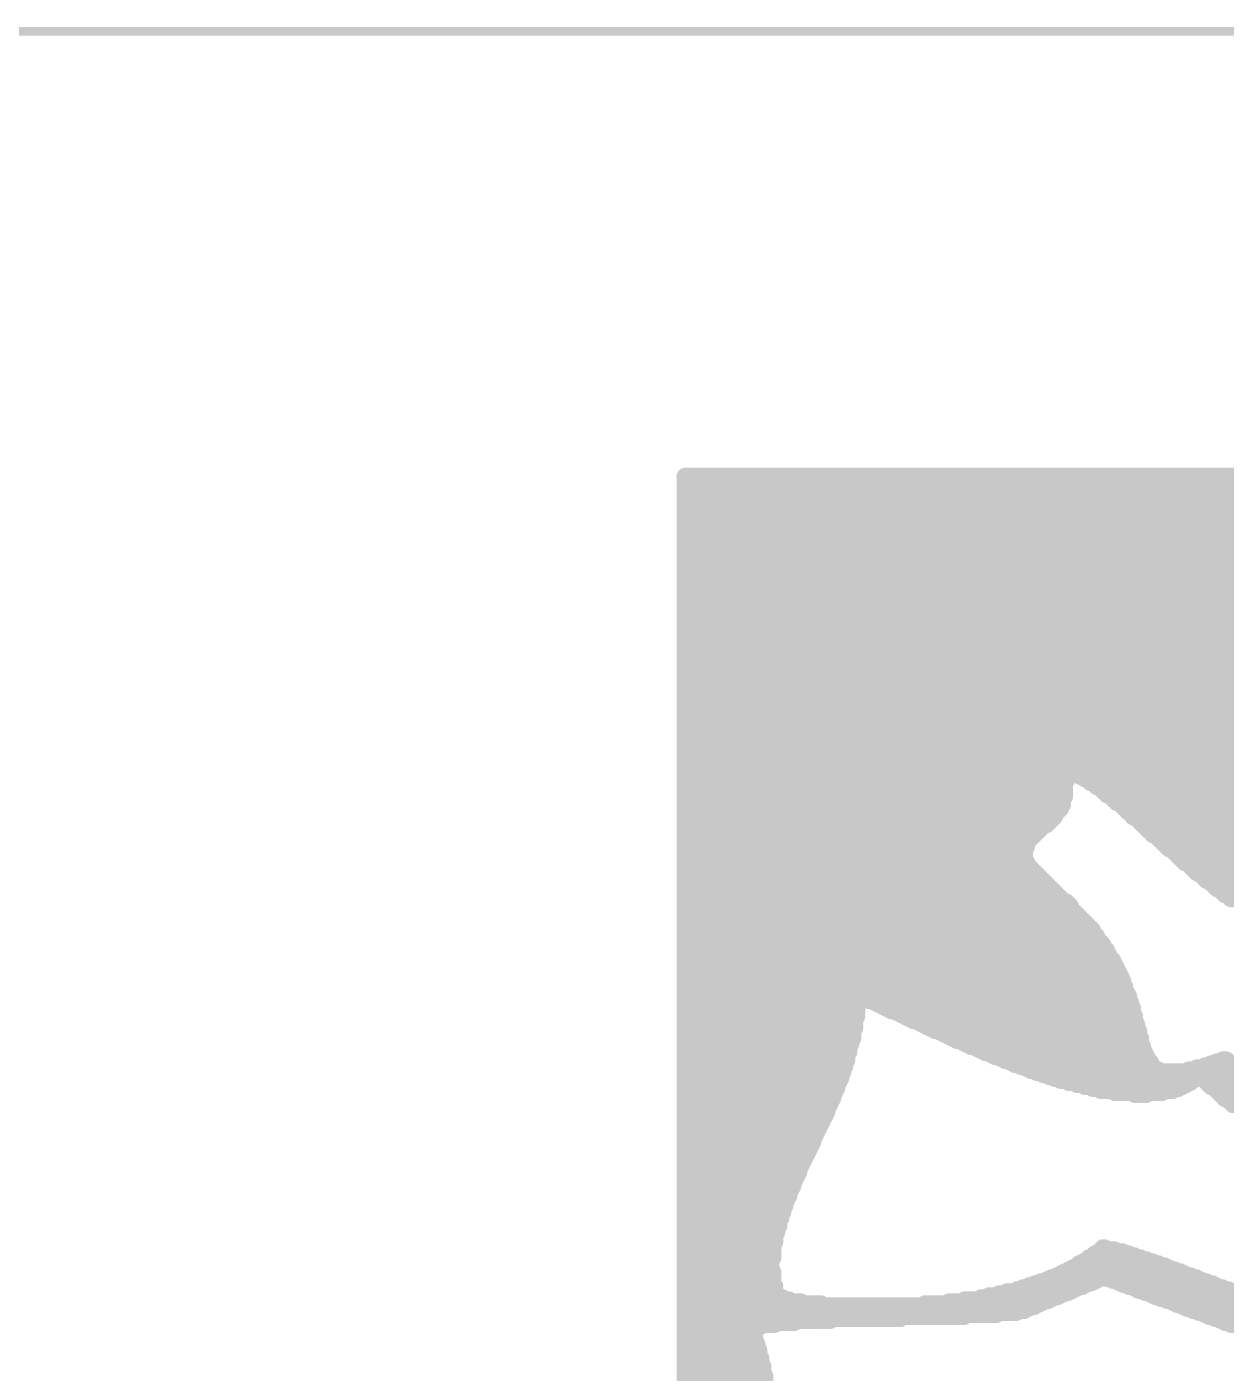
# Model space of a CAD drawing. Extents: x -305 to 3505, y -905 to 3905.
# Drawn here: x 2246.4 to 2381.4, y 2549 to 2700.6 of the extents above; entities that cross this region are included whole.
import ezdxf

# ---------------------------------------------------------------- set-up
doc = ezdxf.new("R2010")
doc.units = 0
doc.layers.add('2D_LINE_26', color=1, linetype='CONTINUOUS')
doc.layers.add('BOARD_OUTLINE_00', color=255, linetype='CONTINUOUS')

# ---------------------------------------------------------------- blocks, each defined once
blk = doc.blocks.new('BOARD_1')
at = {"layer": 'BOARD_OUTLINE_00', "const_width": 1}
blk.add_lwpolyline([(0, 0), (0, 2600.3), (99.75, 2700.05), (3099.7, 2700.05), (3199.83, 2599.93), (3199.83, 0)], close=True, dxfattribs=at)
blk = doc.blocks.new('SMOOTH_2')
at = {"const_width": 1}
blk.add_lwpolyline([(-0.5, 0, 1), (0.5, 0, 1)], format="xyb", close=True, dxfattribs=at)
blk = doc.blocks.new('DRAWING_23')
at = {"layer": '2D_LINE_26', "const_width": 2}
for points in [[(-36.45, 317.93), (189.56, 317.93)], [(-36.45, 317.7), (189.56, 317.7)], [(-36.45, 317.48), (189.56, 317.48)], [(-36.45, 317.25), (189.56, 317.25)], [(-36.45, 317.03), (189.56, 317.03)], [(-36.45, 316.8), (189.56, 316.8)], [(-36.45, 316.58), (189.56, 316.58)], [(-36.45, 316.35), (189.56, 316.35)], [(-36.45, 316.13), (189.56, 316.13)], [(-36.45, 315.9), (189.56, 315.9)], [(-36.45, 315.68), (189.56, 315.68)], [(-36.45, 315.45), (189.56, 315.45)], [(-36.45, 315.23), (189.56, 315.23)], [(-36.45, 315), (189.56, 315)], [(-36.45, 314.78), (189.56, 314.78)], [(-36.45, 314.55), (189.56, 314.55)], [(-36.45, 314.33), (189.56, 314.33)], [(-36.45, 314.1), (189.56, 314.1)], [(-36.45, 313.88), (189.56, 313.88)], [(-36.45, 313.65), (189.56, 313.65)], [(-36.45, 313.43), (189.56, 313.43)], [(-36.45, 313.2), (189.56, 313.2)], [(-36.45, 312.98), (189.56, 312.98)], [(-36.45, 312.75), (189.56, 312.75)], [(-36.45, 312.53), (189.56, 312.53)], [(-36.45, 312.3), (189.56, 312.3)], [(-36.45, 312.08), (189.56, 312.08)], [(-36.45, 311.85), (189.56, 311.85)], [(-36.45, 311.63), (189.56, 311.63)], [(-36.45, 311.4), (189.56, 311.4)], [(-36.45, 311.18), (189.56, 311.18)], [(-36.45, 310.95), (189.56, 310.95)], [(-36.45, 310.73), (189.56, 310.73)], [(-36.45, 310.5), (189.56, 310.5)], [(-36.45, 310.28), (189.56, 310.28)], [(-36.45, 310.05), (189.56, 310.05)], [(-36.45, 309.83), (189.56, 309.83)], [(-36.45, 309.6), (189.56, 309.6)], [(-36.45, 309.38), (77.74, 309.38)], [(-36.45, 309.15), (77.29, 309.15)], [(-36.45, 308.93), (76.84, 308.93)], [(-36.45, 308.7), (76.61, 308.7)], [(-36.45, 308.48), (76.39, 308.48)], [(-36.45, 308.25), (76.16, 308.25)], [(-36.45, 308.03), (75.94, 308.03)], [(-36.45, 307.8), (75.94, 307.8)], [(-36.45, 307.58), (75.71, 307.58)], [(-36.45, 307.35), (75.49, 307.35)], [(-36.45, 307.13), (75.49, 307.13)], [(-36.45, 306.9), (75.26, 306.9)], [(-36.45, 306.68), (75.26, 306.68)], [(-36.45, 306.45), (75.04, 306.45)], [(-36.45, 306.23), (75.04, 306.23)], [(-36.45, 306), (74.81, 306)], [(-36.45, 305.78), (74.81, 305.78)], [(-36.45, 305.55), (74.81, 305.55)], [(-36.45, 305.33), (39.49, 305.33)], [(-36.45, 305.1), (39.49, 305.1)], [(-36.45, 304.88), (39.26, 304.88)], [(-36.45, 304.65), (39.04, 304.65)], [(-36.45, 304.43), (39.04, 304.43)], [(-36.45, 304.2), (39.04, 304.2)], [(-36.45, 303.98), (38.81, 303.98)], [(-36.45, 303.75), (38.81, 303.75)], [(-36.45, 303.53), (38.81, 303.53)], [(-36.45, 303.3), (38.59, 303.3)], [(-36.45, 303.08), (38.59, 303.08)], [(-36.45, 302.85), (38.59, 302.85)], [(-36.45, 302.63), (38.59, 302.63)], [(-36.45, 302.4), (38.36, 302.4)], [(-36.45, 302.18), (38.36, 302.18)], [(-36.45, 301.95), (38.36, 301.95)], [(-36.45, 301.73), (38.14, 301.73)], [(-36.45, 301.5), (37.91, 301.5)], [(-36.45, 301.28), (37.91, 301.28)], [(-36.45, 301.05), (37.69, 301.05)], [(-36.45, 300.83), (37.46, 300.83)], [(-36.45, 300.6), (37.24, 300.6)], [(-36.45, 300.38), (37.01, 300.38)], [(-36.45, 300.15), (36.56, 300.15)], [(-36.45, 299.93), (36.34, 299.93)], [(-36.45, 299.7), (36.11, 299.7)], [(-36.45, 299.48), (35.66, 299.48)], [(-36.45, 299.25), (35.21, 299.25)], [(-36.45, 299.03), (34.76, 299.03)], [(-36.45, 298.8), (34.31, 298.8)], [(-36.45, 298.58), (33.86, 298.58)], [(-36.45, 298.35), (33.64, 298.35)], [(-36.45, 298.13), (33.19, 298.13)], [(-36.45, 297.9), (32.96, 297.9)], [(-36.45, 297.68), (32.74, 297.68)], [(-36.45, 297.45), (32.51, 297.45)], [(-36.45, 297.23), (32.51, 297.23)], [(-36.45, 297), (32.51, 297)], [(-36.45, 296.78), (32.51, 296.78)], [(-36.45, 296.55), (32.51, 296.55)], [(-36.45, 296.33), (32.51, 296.33)], [(-36.45, 296.1), (32.51, 296.1)], [(-36.45, 295.88), (32.74, 295.88)], [(-36.45, 295.65), (32.74, 295.65)], [(-36.45, 295.43), (32.74, 295.43)], [(-36.45, 295.2), (32.96, 295.2)], [(-36.45, 294.98), (32.96, 294.98)], [(-36.45, 294.75), (33.19, 294.75)], [(-36.45, 294.53), (33.19, 294.53)], [(-36.45, 294.3), (33.19, 294.3)], [(-36.45, 294.08), (33.41, 294.08)], [(-36.45, 293.85), (33.41, 293.85)], [(-36.45, 293.63), (33.64, 293.63)], [(-36.45, 293.4), (33.64, 293.4)], [(-36.45, 293.18), (33.86, 293.18)], [(-36.45, 292.95), (33.86, 292.95)], [(-36.45, 292.73), (34.09, 292.73)], [(-36.45, 292.5), (34.09, 292.5)], [(-36.45, 292.28), (34.31, 292.28)], [(-36.45, 292.05), (34.31, 292.05)], [(-36.45, 291.83), (34.54, 291.83)], [(-36.45, 291.6), (34.54, 291.6)], [(-36.45, 291.38), (34.76, 291.38)], [(-36.45, 291.15), (34.99, 291.15)], [(-36.45, 290.93), (34.99, 290.93)], [(-36.45, 290.7), (35.21, 290.7)], [(-36.45, 290.48), (35.21, 290.48)], [(-36.45, 290.25), (35.44, 290.25)], [(-36.45, 290.03), (35.44, 290.03)], [(-36.45, 289.8), (35.66, 289.8)], [(-36.45, 289.58), (35.66, 289.58)], [(-36.45, 289.35), (35.89, 289.35)], [(-36.45, 289.13), (36.11, 289.13)], [(-36.45, 288.9), (36.11, 288.9)], [(-36.45, 288.68), (36.34, 288.68)], [(-36.45, 288.45), (36.56, 288.45)], [(-36.45, 288.23), (36.56, 288.23)], [(-36.45, 288), (36.79, 288)], [(-36.45, 287.78), (36.79, 287.78)], [(-36.45, 287.55), (37.01, 287.55)], [(-36.45, 287.33), (37.24, 287.33)], [(-36.45, 287.1), (37.24, 287.1)], [(-36.45, 286.88), (37.46, 286.88)], [(-36.45, 286.65), (37.46, 286.65)], [(-36.45, 286.43), (37.69, 286.43)], [(-36.45, 286.2), (37.91, 286.2)], [(-36.45, 285.98), (37.91, 285.98)], [(-36.45, 285.75), (38.14, 285.75)], [(-36.45, 285.53), (38.36, 285.53)], [(-36.45, 285.3), (38.36, 285.3)], [(-36.45, 285.08), (38.59, 285.08)], [(-36.45, 284.85), (38.59, 284.85)], [(-36.45, 284.63), (38.81, 284.63)], [(-36.45, 284.4), (6.86, 284.4)], [(-36.45, 284.18), (6.64, 284.18)], [(-36.45, 283.95), (6.41, 283.95)], [(7.43, 284.4), (39.04, 284.4)], [(8.1, 284.18), (39.04, 284.18)], [(8.55, 283.95), (39.26, 283.95)], [(-36.45, 283.73), (6.41, 283.73)], [(-36.45, 283.5), (6.19, 283.5)], [(-36.45, 283.28), (6.19, 283.28)], [(-36.45, 283.05), (6.19, 283.05)], [(-36.45, 282.83), (6.19, 282.83)], [(-36.45, 282.6), (6.19, 282.6)], [(9, 283.73), (39.49, 283.73)], [(9.23, 283.5), (39.49, 283.5)], [(9.68, 283.28), (39.71, 283.28)], [(9.9, 283.05), (39.71, 283.05)], [(10.35, 282.83), (39.94, 282.83)], [(10.58, 282.6), (40.16, 282.6)], [(-36.45, 282.38), (6.19, 282.38)], [(-36.45, 282.15), (6.19, 282.15)], [(-36.45, 281.93), (6.19, 281.93)], [(-36.45, 281.7), (5.96, 281.7)], [(-36.45, 281.48), (5.96, 281.48)], [(-36.45, 281.25), (5.96, 281.25)], [(-36.45, 281.03), (5.96, 281.03)], [(10.8, 282.38), (40.16, 282.38)], [(11.03, 282.15), (40.39, 282.15)], [(11.48, 281.93), (40.39, 281.93)], [(11.7, 281.7), (40.61, 281.7)], [(11.93, 281.48), (40.84, 281.48)], [(12.15, 281.25), (40.84, 281.25)], [(12.6, 281.03), (41.06, 281.03)], [(-36.45, 280.8), (5.74, 280.8)], [(-36.45, 280.58), (5.74, 280.58)], [(-36.45, 280.35), (5.51, 280.35)], [(-36.45, 280.13), (5.29, 280.13)], [(-36.45, 279.9), (5.06, 279.9)], [(-36.45, 279.68), (5.06, 279.68)], [(-36.45, 279.45), (4.84, 279.45)], [(12.83, 280.8), (41.06, 280.8)], [(13.05, 280.58), (41.29, 280.58)], [(13.28, 280.35), (41.51, 280.35)], [(13.5, 280.13), (41.51, 280.13)], [(13.95, 279.9), (41.74, 279.9)], [(13.95, 279.68), (41.96, 279.68)], [(14.4, 279.45), (41.96, 279.45)], [(-36.45, 279.23), (4.61, 279.23)], [(-36.45, 279), (4.39, 279)], [(-36.45, 278.78), (4.16, 278.78)], [(-36.45, 278.55), (3.71, 278.55)], [(-36.45, 278.33), (3.49, 278.33)], [(-36.45, 278.1), (3.26, 278.1)], [(-36.45, 277.88), (3.04, 277.88)], [(14.63, 279.23), (41.96, 279.23)], [(14.85, 279), (42.19, 279)], [(15.08, 278.78), (42.41, 278.78)], [(15.3, 278.55), (42.41, 278.55)], [(15.53, 278.33), (42.64, 278.33)], [(15.75, 278.1), (42.64, 278.1)], [(16.2, 277.88), (42.86, 277.88)], [(-36.45, 277.65), (2.81, 277.65)], [(-36.45, 277.43), (2.59, 277.43)], [(-36.45, 277.2), (2.36, 277.2)], [(-36.45, 276.98), (2.14, 276.98)], [(-36.45, 276.75), (1.91, 276.75)], [(-36.45, 276.53), (1.91, 276.53)], [(16.2, 277.65), (42.86, 277.65)], [(16.65, 277.43), (43.09, 277.43)], [(16.88, 277.2), (43.09, 277.2)], [(17.1, 276.98), (43.31, 276.98)], [(17.33, 276.75), (43.54, 276.75)], [(17.55, 276.53), (43.54, 276.53)], [(-36.45, 276.3), (1.91, 276.3)], [(-36.45, 276.08), (1.69, 276.08)], [(-36.45, 275.85), (1.69, 275.85)], [(-36.45, 275.63), (1.46, 275.63)], [(-36.45, 275.4), (1.69, 275.4)], [(-36.45, 275.18), (1.46, 275.18)], [(-36.45, 274.95), (1.46, 274.95)], [(17.78, 276.3), (43.76, 276.3)], [(18, 276.08), (43.76, 276.08)], [(18.45, 275.85), (43.99, 275.85)], [(18.68, 275.63), (43.99, 275.63)], [(18.9, 275.4), (44.21, 275.4)], [(19.13, 275.18), (44.21, 275.18)], [(19.35, 274.95), (44.44, 274.95)], [(-36.45, 274.73), (1.69, 274.73)], [(-36.45, 274.5), (1.91, 274.5)], [(-36.45, 274.28), (1.91, 274.28)], [(-36.45, 274.05), (2.14, 274.05)], [(-36.45, 273.83), (2.36, 273.83)], [(-36.45, 273.6), (2.59, 273.6)], [(-36.45, 273.38), (2.81, 273.38)], [(19.58, 274.73), (44.44, 274.73)], [(19.8, 274.5), (44.44, 274.5)], [(20.25, 274.28), (44.66, 274.28)], [(20.48, 274.05), (44.66, 274.05)], [(20.7, 273.83), (44.89, 273.83)], [(20.93, 273.6), (44.89, 273.6)], [(21.15, 273.38), (45.11, 273.38)], [(-36.45, 273.15), (3.04, 273.15)], [(-36.45, 272.93), (3.26, 272.93)], [(-36.45, 272.7), (3.49, 272.7)], [(-36.45, 272.48), (3.71, 272.48)], [(-36.45, 272.25), (3.94, 272.25)], [(-36.45, 272.03), (4.16, 272.03)], [(-36.45, 271.8), (4.39, 271.8)], [(21.6, 273.15), (45.11, 273.15)], [(21.83, 272.93), (45.34, 272.93)], [(22.05, 272.7), (45.34, 272.7)], [(22.28, 272.48), (45.56, 272.48)], [(22.73, 272.25), (45.56, 272.25)], [(22.95, 272.03), (45.56, 272.03)], [(23.18, 271.8), (45.56, 271.8)], [(-36.45, 271.58), (4.61, 271.58)], [(-36.45, 271.35), (4.84, 271.35)], [(-36.45, 271.13), (5.06, 271.13)], [(-36.45, 270.9), (5.29, 270.9)], [(-36.45, 270.68), (5.51, 270.68)], [(-36.45, 270.45), (5.74, 270.45)], [(23.4, 271.58), (45.79, 271.58)], [(23.85, 271.35), (45.79, 271.35)], [(24.08, 271.13), (45.79, 271.13)], [(24.3, 270.9), (46.01, 270.9)], [(24.75, 270.68), (46.01, 270.68)], [(24.98, 270.45), (46.01, 270.45)], [(-36.45, 270.23), (5.96, 270.23)], [(-36.45, 270), (6.41, 270)], [(-36.45, 269.78), (6.64, 269.78)], [(-36.45, 269.55), (6.86, 269.55)], [(-36.45, 269.33), (6.86, 269.33)], [(-36.45, 269.1), (7.09, 269.1)], [(-36.45, 268.88), (7.31, 268.88)], [(-36.45, 268.65), (7.54, 268.65)], [(-36.45, 268.43), (7.76, 268.43)], [(-36.45, 268.2), (7.99, 268.2)], [(-36.45, 267.98), (8.21, 267.98)], [(-36.45, 267.75), (8.44, 267.75)], [(-36.45, 267.53), (8.66, 267.53)], [(-36.45, 267.3), (8.89, 267.3)], [(-36.45, 267.08), (9.11, 267.08)], [(-36.45, 266.85), (9.34, 266.85)], [(-36.45, 266.63), (9.34, 266.63)], [(-36.45, 266.4), (9.56, 266.4)], [(-36.45, 266.18), (9.79, 266.18)], [(-36.45, 265.95), (9.79, 265.95)], [(-36.45, 265.73), (10.01, 265.73)], [(-36.45, 265.5), (10.24, 265.5)], [(-36.45, 265.28), (10.46, 265.28)], [(-36.45, 265.05), (10.46, 265.05)], [(-36.45, 264.83), (10.69, 264.83)], [(-36.45, 264.6), (10.91, 264.6)], [(-36.45, 264.38), (10.91, 264.38)], [(-36.45, 264.15), (11.14, 264.15)], [(-36.45, 263.93), (11.14, 263.93)], [(-36.45, 263.7), (11.36, 263.7)], [(-36.45, 263.48), (11.59, 263.48)], [(-36.45, 263.25), (11.59, 263.25)], [(-36.45, 263.03), (11.81, 263.03)], [(-36.45, 262.8), (11.81, 262.8)], [(-36.45, 262.58), (12.04, 262.58)], [(-36.45, 262.35), (12.04, 262.35)], [(-36.45, 262.13), (12.26, 262.13)], [(-36.45, 261.9), (12.26, 261.9)], [(-36.45, 261.68), (12.49, 261.68)], [(-36.45, 261.45), (12.49, 261.45)], [(-36.45, 261.23), (12.71, 261.23)], [(-36.45, 261), (12.71, 261)], [(-36.45, 260.78), (12.71, 260.78)], [(-36.45, 260.55), (12.94, 260.55)], [(-36.45, 260.33), (12.94, 260.33)], [(-36.45, 260.1), (12.94, 260.1)], [(-36.45, 259.88), (13.16, 259.88)], [(-36.45, 259.65), (13.16, 259.65)], [(-36.45, 259.43), (-17.21, 259.43)], [(-36.45, 259.2), (-17.21, 259.2)], [(-36.45, 258.98), (-17.21, 258.98)], [(-36.45, 258.75), (-17.21, 258.75)], [(-36.45, 258.53), (-17.21, 258.53)], [(-36.45, 258.3), (-17.21, 258.3)], [(-16.65, 259.43), (13.39, 259.43)], [(-16.2, 259.2), (13.39, 259.2)], [(-15.75, 258.98), (13.39, 258.98)], [(-15.08, 258.75), (13.61, 258.75)], [(-14.63, 258.53), (13.61, 258.53)], [(-14.18, 258.3), (13.61, 258.3)], [(-36.45, 258.08), (-17.21, 258.08)], [(-36.45, 257.85), (-17.21, 257.85)], [(-36.45, 257.63), (-17.21, 257.63)], [(-36.45, 257.4), (-17.44, 257.4)], [(-36.45, 257.18), (-17.21, 257.18)], [(-36.45, 256.95), (-17.44, 256.95)], [(-36.45, 256.73), (-17.44, 256.73)], [(-13.73, 258.08), (13.84, 258.08)], [(-13.28, 257.85), (13.84, 257.85)], [(-12.6, 257.63), (13.84, 257.63)], [(-12.15, 257.4), (13.84, 257.4)], [(-11.7, 257.18), (14.06, 257.18)], [(-11.25, 256.95), (14.06, 256.95)], [(-10.8, 256.73), (14.06, 256.73)], [(-36.45, 256.5), (-17.44, 256.5)], [(-36.45, 256.28), (-17.44, 256.28)], [(-36.45, 256.05), (-17.44, 256.05)], [(-36.45, 255.83), (-17.44, 255.83)], [(-36.45, 255.6), (-17.66, 255.6)], [(-36.45, 255.38), (-17.66, 255.38)], [(-36.45, 255.15), (-17.66, 255.15)], [(-10.13, 256.5), (14.06, 256.5)], [(-9.68, 256.28), (14.29, 256.28)], [(-9.23, 256.05), (14.29, 256.05)], [(-8.78, 255.83), (14.29, 255.83)], [(-8.33, 255.6), (14.51, 255.6)], [(-7.65, 255.38), (14.51, 255.38)], [(-7.2, 255.15), (14.51, 255.15)], [(-36.45, 254.93), (-17.66, 254.93)], [(-36.45, 254.7), (-17.66, 254.7)], [(-36.45, 254.48), (-17.89, 254.48)], [(-36.45, 254.25), (-17.89, 254.25)], [(-36.45, 254.03), (-17.89, 254.03)], [(-36.45, 253.8), (-18.11, 253.8)], [(-6.75, 254.93), (14.51, 254.93)], [(-6.3, 254.7), (14.74, 254.7)], [(-5.85, 254.48), (14.74, 254.48)], [(-5.18, 254.25), (14.74, 254.25)], [(-4.73, 254.03), (14.74, 254.03)], [(-4.28, 253.8), (14.96, 253.8)], [(-36.45, 253.58), (-18.11, 253.58)], [(-36.45, 253.35), (-18.11, 253.35)], [(-36.45, 253.13), (-18.11, 253.13)], [(-36.45, 252.9), (-18.34, 252.9)], [(-36.45, 252.68), (-18.34, 252.68)], [(-36.45, 252.45), (-18.34, 252.45)], [(-36.45, 252.23), (-18.34, 252.23)], [(-3.6, 253.58), (14.96, 253.58)], [(-3.15, 253.35), (14.96, 253.35)], [(-2.7, 253.13), (15.19, 253.13)], [(-2.03, 252.9), (15.19, 252.9)], [(-1.58, 252.68), (15.41, 252.68)], [(-0.9, 252.45), (15.41, 252.45)], [(-0.45, 252.23), (15.64, 252.23)], [(24.08, 252.23), (24.41, 252.23)], [(-36.45, 252), (-18.56, 252)], [(-36.45, 251.78), (-18.56, 251.78)], [(-36.45, 251.55), (-18.56, 251.55)], [(-36.45, 251.33), (-18.79, 251.33)], [(-36.45, 251.1), (-18.79, 251.1)], [(-36.45, 250.88), (-18.79, 250.88)], [(-36.45, 250.65), (-19.01, 250.65)], [(0.23, 252), (15.86, 252)], [(0.68, 251.78), (15.86, 251.78)], [(1.35, 251.55), (16.09, 251.55)], [(2.03, 251.33), (16.31, 251.33)], [(2.48, 251.1), (16.76, 251.1)], [(3.15, 250.88), (17.66, 250.88)], [(3.83, 250.65), (26.21, 250.65)], [(18, 250.88), (18.11, 250.88)], [(18.45, 250.88), (25.99, 250.88)], [(20.25, 251.1), (25.76, 251.1)], [(21.15, 251.33), (25.54, 251.33)], [(22.05, 251.55), (25.09, 251.55)], [(22.73, 251.78), (24.86, 251.78)], [(23.4, 252), (24.64, 252)], [(-36.45, 250.43), (-19.01, 250.43)], [(-36.45, 250.2), (-19.01, 250.2)], [(-36.45, 249.98), (-19.24, 249.98)], [(-36.45, 249.75), (-19.24, 249.75)], [(-36.45, 249.53), (-19.46, 249.53)], [(-36.45, 249.3), (-19.46, 249.3)], [(-36.45, 249.08), (-19.46, 249.08)], [(4.5, 250.43), (26.44, 250.43)], [(5.18, 250.2), (21.04, 250.2)], [(5.85, 249.98), (20.59, 249.98)], [(6.75, 249.75), (20.36, 249.75)], [(7.65, 249.53), (19.91, 249.53)], [(8.55, 249.3), (19.46, 249.3)], [(9.45, 249.08), (19.01, 249.08)], [(21.83, 250.2), (26.66, 250.2)], [(22.05, 249.98), (26.89, 249.98)], [(22.28, 249.75), (27.11, 249.75)], [(22.5, 249.53), (27.34, 249.53)], [(22.73, 249.3), (27.56, 249.3)], [(23.18, 249.08), (27.79, 249.08)], [(-36.45, 248.85), (-19.69, 248.85)], [(-36.45, 248.63), (-19.69, 248.63)], [(-36.45, 248.4), (-19.91, 248.4)], [(-36.45, 248.18), (-19.91, 248.18)], [(-36.45, 247.95), (-19.91, 247.95)], [(-36.45, 247.73), (-20.14, 247.73)], [(10.35, 248.85), (10.46, 248.85)], [(10.8, 248.85), (18.34, 248.85)], [(11.93, 248.63), (17.21, 248.63)], [(14.18, 248.4), (14.29, 248.4)], [(14.63, 248.4), (14.74, 248.4)], [(15.3, 248.4), (15.41, 248.4)], [(23.4, 248.85), (28.01, 248.85)], [(23.63, 248.63), (28.46, 248.63)], [(23.85, 248.4), (28.69, 248.4)], [(24.08, 248.18), (28.91, 248.18)], [(24.3, 247.95), (29.14, 247.95)], [(24.75, 247.73), (29.36, 247.73)], [(-36.45, 247.5), (-20.14, 247.5)], [(-36.45, 247.28), (-20.36, 247.28)], [(-36.45, 247.05), (-20.36, 247.05)], [(-36.45, 246.83), (-20.59, 246.83)], [(-36.45, 246.6), (-20.59, 246.6)], [(-36.45, 246.38), (-20.59, 246.38)], [(-36.45, 246.15), (-20.81, 246.15)], [(24.98, 247.5), (29.59, 247.5)], [(25.2, 247.28), (29.81, 247.28)], [(-36.45, 245.93), (-20.81, 245.93)], [(-36.45, 245.7), (-21.04, 245.7)], [(-36.45, 245.48), (-21.04, 245.48)], [(-36.45, 245.25), (-21.26, 245.25)], [(-36.45, 245.03), (-21.26, 245.03)], [(-36.45, 244.8), (-21.49, 244.8)], [(-36.45, 244.58), (-21.49, 244.58)], [(-36.45, 244.35), (-21.71, 244.35)], [(-36.45, 244.13), (-21.71, 244.13)], [(-36.45, 243.9), (-21.94, 243.9)], [(-36.45, 243.68), (-21.94, 243.68)], [(-36.45, 243.45), (-22.16, 243.45)], [(-36.45, 243.23), (-22.16, 243.23)], [(-36.45, 243), (-22.16, 243)], [(-36.45, 242.78), (-22.39, 242.78)], [(-36.45, 242.55), (-22.39, 242.55)], [(-36.45, 242.33), (-22.61, 242.33)], [(-36.45, 242.1), (-22.61, 242.1)], [(-36.45, 241.88), (-22.84, 241.88)], [(-36.45, 241.65), (-22.84, 241.65)], [(-36.45, 241.43), (-23.06, 241.43)], [(-36.45, 241.2), (-23.06, 241.2)], [(-36.45, 240.98), (-23.29, 240.98)], [(-36.45, 240.75), (-23.29, 240.75)], [(-36.45, 240.53), (-23.51, 240.53)], [(-36.45, 240.3), (-23.51, 240.3)], [(-36.45, 240.08), (-23.74, 240.08)], [(-36.45, 239.85), (-23.74, 239.85)], [(-36.45, 239.63), (-23.74, 239.63)], [(-36.45, 239.4), (-23.96, 239.4)], [(-36.45, 239.18), (-23.96, 239.18)], [(-36.45, 238.95), (-24.19, 238.95)], [(-36.45, 238.73), (-24.19, 238.73)], [(-36.45, 238.5), (-24.41, 238.5)], [(-36.45, 238.28), (-24.41, 238.28)], [(-36.45, 238.05), (-24.41, 238.05)], [(-36.45, 237.83), (-24.64, 237.83)], [(-36.45, 237.6), (-24.64, 237.6)], [(-36.45, 237.38), (-24.86, 237.38)], [(-36.45, 237.15), (-24.86, 237.15)], [(-36.45, 236.93), (-24.86, 236.93)], [(-36.45, 236.7), (-25.09, 236.7)], [(-36.45, 236.48), (-25.09, 236.48)], [(-36.45, 236.25), (-25.31, 236.25)], [(-36.45, 236.03), (-25.31, 236.03)], [(-36.45, 235.8), (-25.31, 235.8)], [(-36.45, 235.58), (-25.54, 235.58)], [(-36.45, 235.35), (-25.54, 235.35)], [(-36.45, 235.13), (-25.54, 235.13)], [(-36.45, 234.9), (-25.76, 234.9)], [(-36.45, 234.68), (-25.76, 234.68)], [(-36.45, 234.45), (-25.76, 234.45)], [(-36.45, 234.23), (-25.99, 234.23)], [(-36.45, 234), (-25.99, 234)], [(-36.45, 233.78), (-25.99, 233.78)], [(-36.45, 233.55), (-25.99, 233.55)], [(-36.45, 233.33), (-26.21, 233.33)], [(-36.45, 233.1), (-26.21, 233.1)], [(-36.45, 232.88), (-26.21, 232.88)], [(-36.45, 232.65), (-26.44, 232.65)], [(-36.45, 232.43), (-26.44, 232.43)], [(-36.45, 232.2), (-26.44, 232.2)], [(-36.45, 231.98), (-26.44, 231.98)], [(-36.45, 231.75), (-26.44, 231.75)], [(-36.45, 231.53), (-26.66, 231.53)], [(-36.45, 231.3), (-26.66, 231.3)], [(-36.45, 231.08), (-26.66, 231.08)], [(10.58, 231.08), (10.69, 231.08)], [(-36.45, 230.85), (-26.66, 230.85)], [(-36.45, 230.63), (-26.66, 230.63)], [(-36.45, 230.4), (-26.66, 230.4)], [(-36.45, 230.18), (-26.66, 230.18)], [(-36.45, 229.95), (-26.66, 229.95)], [(-36.45, 229.73), (-26.89, 229.73)], [(-36.45, 229.5), (-26.89, 229.5)], [(8.33, 229.5), (16.09, 229.5)], [(8.78, 229.73), (15.41, 229.73)], [(9, 229.95), (14.74, 229.95)], [(9.45, 230.18), (14.06, 230.18)], [(9.68, 230.4), (13.39, 230.4)], [(10.13, 230.63), (12.71, 230.63)], [(10.35, 230.85), (11.81, 230.85)], [(-36.45, 229.28), (-26.89, 229.28)], [(-36.45, 229.05), (-26.89, 229.05)], [(-36.45, 228.83), (-26.89, 228.83)], [(-36.45, 228.6), (-26.89, 228.6)], [(-36.45, 228.38), (-26.66, 228.38)], [(-36.45, 228.15), (-26.89, 228.15)], [(-36.45, 227.93), (-26.66, 227.93)], [(5.4, 227.93), (20.36, 227.93)], [(5.85, 228.15), (19.69, 228.15)], [(6.3, 228.38), (19.24, 228.38)], [(6.75, 228.6), (18.56, 228.6)], [(7.2, 228.83), (17.89, 228.83)], [(7.65, 229.05), (17.44, 229.05)], [(7.88, 229.28), (16.76, 229.28)], [(-36.45, 227.7), (-26.66, 227.7)], [(-36.45, 227.48), (-26.66, 227.48)], [(-36.45, 227.25), (-26.66, 227.25)], [(-36.45, 227.03), (-26.66, 227.03)], [(-36.45, 226.8), (-26.44, 226.8)], [(-36.45, 226.58), (-26.66, 226.58)], [(-36.45, 226.35), (-26.44, 226.35)], [(0.9, 226.35), (7.09, 226.35)], [(1.58, 226.58), (7.54, 226.58)], [(2.25, 226.8), (8.21, 226.8)], [(2.93, 227.03), (8.66, 227.03)], [(3.6, 227.25), (9.34, 227.25)], [(4.28, 227.48), (9.79, 227.48)], [(4.73, 227.7), (10.24, 227.7)], [(11.03, 227.7), (21.04, 227.7)], [(11.7, 227.48), (21.49, 227.48)], [(12.38, 227.25), (22.16, 227.25)], [(12.83, 227.03), (22.84, 227.03)], [(13.5, 226.8), (23.29, 226.8)], [(14.18, 226.58), (23.96, 226.58)], [(14.63, 226.35), (24.64, 226.35)], [(-36.45, 226.13), (-26.44, 226.13)], [(-36.45, 225.9), (-26.21, 225.9)], [(-36.45, 225.68), (-25.99, 225.68)], [(-36.45, 225.45), (-25.54, 225.45)], [(-36.45, 225.23), (-24.86, 225.23)], [(-36.45, 225), (-23.96, 225)], [(-23.63, 225), (-23.51, 225)], [(-6.75, 225), (-6.64, 225)], [(-6.3, 225), (3.71, 225)], [(-4.95, 225.23), (-4.84, 225.23)], [(-4.5, 225.23), (4.39, 225.23)], [(-3.15, 225.45), (4.84, 225.45)], [(-2.25, 225.68), (5.51, 225.68)], [(-1.13, 225.9), (5.96, 225.9)], [(-0.23, 226.13), (6.64, 226.13)], [(15.3, 226.13), (25.09, 226.13)], [(15.98, 225.9), (25.76, 225.9)], [(16.43, 225.68), (26.21, 225.68)], [(17.1, 225.45), (26.89, 225.45)], [(17.78, 225.23), (27.34, 225.23)], [(18.45, 225), (28.01, 225)], [(-36.45, 224.78), (-21.71, 224.78)], [(-36.45, 224.55), (-16.99, 224.55)], [(-36.45, 224.33), (2.14, 224.33)], [(-36.45, 224.1), (1.69, 224.1)], [(-36.45, 223.88), (0.34, 223.88)], [(-36.45, 223.65), (-1.91, 223.65)], [(-36.45, 223.43), (-6.41, 223.43)], [(-21.38, 224.78), (-21.26, 224.78)], [(-16.65, 224.55), (-16.54, 224.55)], [(-16.2, 224.55), (-16.09, 224.55)], [(-15.75, 224.55), (-15.64, 224.55)], [(-15.3, 224.55), (-15.19, 224.55)], [(-14.85, 224.55), (-14.74, 224.55)], [(-14.4, 224.55), (-14.29, 224.55)], [(-13.95, 224.55), (-13.84, 224.55)], [(-13.5, 224.55), (2.81, 224.55)], [(-9.45, 224.78), (-9.34, 224.78)], [(-9, 224.78), (3.26, 224.78)], [(-6.08, 223.43), (-5.96, 223.43)], [(-5.63, 223.43), (-5.51, 223.43)], [(-5.18, 223.43), (-5.06, 223.43)], [(-1.58, 223.65), (-1.46, 223.65)], [(0.68, 223.88), (0.79, 223.88)], [(18.9, 224.78), (28.46, 224.78)], [(19.58, 224.55), (29.14, 224.55)], [(20.03, 224.33), (29.59, 224.33)], [(20.7, 224.1), (30.26, 224.1)], [(21.38, 223.88), (30.94, 223.88)], [(22.05, 223.65), (31.39, 223.65)], [(22.5, 223.43), (32.06, 223.43)], [(-36.45, 223.2), (-14.06, 223.2)], [(-36.45, 222.98), (-21.49, 222.98)], [(-36.45, 222.75), (-24.64, 222.75)], [(-36.45, 222.53), (-26.89, 222.53)], [(-36.45, 222.3), (-28.01, 222.3)], [(-36.45, 222.08), (-28.69, 222.08)], [(-36.45, 221.85), (-28.91, 221.85)], [(-26.55, 222.53), (-26.44, 222.53)], [(-24.3, 222.75), (-24.19, 222.75)], [(-21.15, 222.98), (-21.04, 222.98)], [(-20.7, 222.98), (-20.59, 222.98)], [(-20.25, 222.98), (-20.14, 222.98)], [(-13.73, 223.2), (-13.61, 223.2)], [(-13.28, 223.2), (-13.16, 223.2)], [(-12.83, 223.2), (-12.71, 223.2)], [(-12.38, 223.2), (-12.26, 223.2)], [(23.18, 223.2), (32.51, 223.2)], [(23.85, 222.98), (33.19, 222.98)], [(24.3, 222.75), (33.64, 222.75)], [(24.98, 222.53), (34.31, 222.53)], [(-36.45, 221.63), (-29.14, 221.63)], [(-36.45, 221.4), (-28.91, 221.4)], [(-36.45, 221.18), (-28.91, 221.18)], [(-36.45, 220.95), (-28.69, 220.95)], [(-36.45, 220.73), (-28.69, 220.73)], [(-36.45, 220.5), (-28.69, 220.5)], [(-36.45, 220.28), (-28.46, 220.28)], [(-36.45, 220.05), (-28.46, 220.05)], [(-36.45, 219.83), (-28.46, 219.83)], [(-36.45, 219.6), (-28.24, 219.6)], [(-36.45, 219.38), (-28.24, 219.38)], [(-36.45, 219.15), (-28.24, 219.15)], [(-36.45, 218.93), (-28.24, 218.93)], [(-36.45, 218.7), (-28.01, 218.7)], [(-36.45, 218.48), (-28.01, 218.48)], [(-36.45, 218.25), (-28.01, 218.25)], [(-36.45, 218.03), (-28.01, 218.03)], [(-36.45, 217.8), (-27.79, 217.8)], [(-36.45, 217.58), (-27.79, 217.58)], [(-36.45, 217.35), (-27.79, 217.35)], [(-36.45, 217.13), (-27.79, 217.13)], [(-36.45, 216.9), (-27.79, 216.9)], [(-36.45, 216.68), (-27.56, 216.68)], [(-36.45, 216.45), (-27.56, 216.45)], [(-36.45, 216.23), (-27.56, 216.23)]]:
    blk.add_lwpolyline(points, dxfattribs=at)
at = {"layer": '2D_LINE_26'}
for p in [(-36.45, 317.93), (-36.45, 317.7), (-36.45, 317.48), (-36.45, 317.25), (-36.45, 317.03), (-36.45, 316.8), (-36.45, 316.58), (-36.45, 316.35), (-36.45, 316.13), (-36.45, 315.9), (-36.45, 315.68), (-36.45, 315.45), (-36.45, 315.23), (-36.45, 315), (-36.45, 314.78), (-36.45, 314.55), (-36.45, 314.33), (-36.45, 314.1), (-36.45, 313.88), (-36.45, 313.65), (-36.45, 313.43), (-36.45, 313.2), (-36.45, 312.98), (-36.45, 312.75), (-36.45, 312.53), (-36.45, 312.3), (-36.45, 312.08), (-36.45, 311.85), (-36.45, 311.63), (-36.45, 311.4), (-36.45, 311.18), (-36.45, 310.95), (-36.45, 310.73), (-36.45, 310.5), (-36.45, 310.28), (-36.45, 310.05), (-36.45, 309.83), (-36.45, 309.6), (-36.45, 309.38), (-36.45, 309.15), (-36.45, 308.93), (-36.45, 308.7), (-36.45, 308.48), (-36.45, 308.25), (-36.45, 308.03), (-36.45, 307.8), (-36.45, 307.58), (-36.45, 307.35), (-36.45, 307.13), (-36.45, 306.9), (-36.45, 306.68), (-36.45, 306.45), (-36.45, 306.23), (-36.45, 306), (-36.45, 305.78), (-36.45, 305.55), (-36.45, 305.33), (-36.45, 305.1), (-36.45, 304.88), (-36.45, 304.65), (-36.45, 304.43), (-36.45, 304.2), (-36.45, 303.98), (-36.45, 303.75), (-36.45, 303.53), (-36.45, 303.3), (-36.45, 303.08), (-36.45, 302.85), (-36.45, 302.63), (-36.45, 302.4), (-36.45, 302.18), (-36.45, 301.95), (-36.45, 301.73), (-36.45, 301.5), (-36.45, 301.28), (-36.45, 301.05), (-36.45, 300.83), (-36.45, 300.6), (-36.45, 300.38), (-36.45, 300.15), (-36.45, 299.93), (-36.45, 299.7), (-36.45, 299.48), (-36.45, 299.25), (-36.45, 299.03), (-36.45, 298.8), (-36.45, 298.58), (-36.45, 298.35), (-36.45, 298.13), (-36.45, 297.9), (-36.45, 297.68), (-36.45, 297.45), (-36.45, 297.23), (-36.45, 297), (-36.45, 296.78), (-36.45, 296.55), (-36.45, 296.33), (-36.45, 296.1), (-36.45, 295.88), (-36.45, 295.65), (-36.45, 295.43), (-36.45, 295.2), (-36.45, 294.98), (-36.45, 294.75), (-36.45, 294.53), (-36.45, 294.3), (-36.45, 294.08), (-36.45, 293.85), (-36.45, 293.63), (-36.45, 293.4), (-36.45, 293.18), (-36.45, 292.95), (-36.45, 292.73), (-36.45, 292.5), (-36.45, 292.28), (-36.45, 292.05), (-36.45, 291.83), (-36.45, 291.6), (-36.45, 291.38), (-36.45, 291.15), (-36.45, 290.93), (-36.45, 290.7), (-36.45, 290.48), (-36.45, 290.25), (-36.45, 290.03), (-36.45, 289.8), (-36.45, 289.58), (-36.45, 289.35), (-36.45, 289.13), (-36.45, 288.9), (-36.45, 288.68), (-36.45, 288.45), (-36.45, 288.23), (-36.45, 288), (-36.45, 287.78), (-36.45, 287.55), (-36.45, 287.33), (-36.45, 287.1), (-36.45, 286.88), (-36.45, 286.65), (-36.45, 286.43), (-36.45, 286.2), (-36.45, 285.98), (-36.45, 285.75), (-36.45, 285.53), (-36.45, 285.3), (-36.45, 285.08), (-36.45, 284.85), (-36.45, 284.63), (-36.45, 284.4), (-36.45, 284.18), (-36.45, 283.95), (6.41, 283.95), (6.64, 284.18), (6.86, 284.4), (7.43, 284.4), (8.1, 284.18), (8.55, 283.95), (-36.45, 283.73), (-36.45, 283.5), (-36.45, 283.28), (-36.45, 283.05), (-36.45, 282.83), (-36.45, 282.6), (6.19, 283.5), (6.19, 283.28), (6.19, 283.05), (6.19, 282.83), (6.19, 282.6), (6.41, 283.73), (9, 283.73), (9.23, 283.5), (9.68, 283.28), (9.9, 283.05), (10.35, 282.83), (10.58, 282.6), (-36.45, 282.38), (-36.45, 282.15), (-36.45, 281.93), (-36.45, 281.7), (-36.45, 281.48), (-36.45, 281.25), (-36.45, 281.03), (5.96, 281.7), (5.96, 281.48), (5.96, 281.25), (5.96, 281.03), (6.19, 282.38), (6.19, 282.15), (6.19, 281.93), (10.8, 282.38), (11.03, 282.15), (11.48, 281.93), (11.7, 281.7), (11.93, 281.48), (12.15, 281.25), (12.6, 281.03), (-36.45, 280.8), (-36.45, 280.58), (-36.45, 280.35), (-36.45, 280.13), (-36.45, 279.9), (-36.45, 279.68), (-36.45, 279.45), (4.84, 279.45), (5.06, 279.9), (5.06, 279.68), (5.29, 280.13), (5.51, 280.35), (5.74, 280.8), (5.74, 280.58), (12.83, 280.8), (13.05, 280.58), (13.28, 280.35), (13.5, 280.13), (13.95, 279.9), (13.95, 279.68), (14.4, 279.45), (-36.45, 279.23), (-36.45, 279), (-36.45, 278.78), (-36.45, 278.55), (-36.45, 278.33), (-36.45, 278.1), (-36.45, 277.88), (3.04, 277.88), (3.26, 278.1), (3.49, 278.33), (3.71, 278.55), (4.16, 278.78), (4.39, 279), (4.61, 279.23), (14.63, 279.23), (14.85, 279), (15.08, 278.78), (15.3, 278.55), (15.53, 278.33), (15.75, 278.1), (16.2, 277.88), (-36.45, 277.65), (-36.45, 277.43), (-36.45, 277.2), (-36.45, 276.98), (-36.45, 276.75), (-36.45, 276.53), (1.91, 276.75), (1.91, 276.53), (2.14, 276.98), (2.36, 277.2), (2.59, 277.43), (2.81, 277.65), (16.2, 277.65), (16.65, 277.43), (16.88, 277.2), (17.1, 276.98), (17.33, 276.75), (17.55, 276.53), (-36.45, 276.3), (-36.45, 276.08), (-36.45, 275.85), (-36.45, 275.63), (-36.45, 275.4), (-36.45, 275.18), (-36.45, 274.95), (1.46, 275.63), (1.46, 275.18), (1.46, 274.95), (1.69, 276.08), (1.69, 275.85), (1.69, 275.4), (1.91, 276.3), (17.78, 276.3), (18, 276.08), (18.45, 275.85), (18.68, 275.63), (18.9, 275.4), (19.13, 275.18), (19.35, 274.95), (-36.45, 274.73), (-36.45, 274.5), (-36.45, 274.28), (-36.45, 274.05), (-36.45, 273.83), (-36.45, 273.6), (-36.45, 273.38), (1.69, 274.73), (1.91, 274.5), (1.91, 274.28), (2.14, 274.05), (2.36, 273.83), (2.59, 273.6), (2.81, 273.38), (19.58, 274.73), (19.8, 274.5), (20.25, 274.28), (20.48, 274.05), (20.7, 273.83), (20.93, 273.6), (21.15, 273.38), (-36.45, 273.15), (-36.45, 272.93), (-36.45, 272.7), (-36.45, 272.48), (-36.45, 272.25), (-36.45, 272.03), (-36.45, 271.8), (3.04, 273.15), (3.26, 272.93), (3.49, 272.7), (3.71, 272.48), (3.94, 272.25), (4.16, 272.03), (4.39, 271.8), (21.6, 273.15), (21.83, 272.93), (22.05, 272.7), (22.28, 272.48), (22.73, 272.25), (22.95, 272.03), (23.18, 271.8), (-36.45, 271.58), (-36.45, 271.35), (-36.45, 271.13), (-36.45, 270.9), (-36.45, 270.68), (-36.45, 270.45), (4.61, 271.58), (4.84, 271.35), (5.06, 271.13), (5.29, 270.9), (5.51, 270.68), (5.74, 270.45), (23.4, 271.58), (23.85, 271.35), (24.08, 271.13), (24.3, 270.9), (24.75, 270.68), (24.98, 270.45), (-36.45, 270.23), (-36.45, 270), (-36.45, 269.78), (-36.45, 269.55), (-36.45, 269.33), (-36.45, 269.1), (-36.45, 268.88), (5.96, 270.23), (6.41, 270), (6.64, 269.78), (6.86, 269.55), (6.86, 269.33), (7.09, 269.1), (7.31, 268.88), (-36.45, 268.65), (-36.45, 268.43), (-36.45, 268.2), (-36.45, 267.98), (-36.45, 267.75), (-36.45, 267.53), (-36.45, 267.3), (7.54, 268.65), (7.76, 268.43), (7.99, 268.2), (8.21, 267.98), (8.44, 267.75), (8.66, 267.53), (8.89, 267.3), (-36.45, 267.08), (-36.45, 266.85), (-36.45, 266.63), (-36.45, 266.4), (-36.45, 266.18), (-36.45, 265.95), (-36.45, 265.73), (9.11, 267.08), (9.34, 266.85), (9.34, 266.63), (9.56, 266.4), (9.79, 266.18), (9.79, 265.95), (10.01, 265.73), (-36.45, 265.5), (-36.45, 265.28), (-36.45, 265.05), (-36.45, 264.83), (-36.45, 264.6), (-36.45, 264.38), (10.24, 265.5), (10.46, 265.28), (10.46, 265.05), (10.69, 264.83), (10.91, 264.6), (10.91, 264.38), (-36.45, 264.15), (-36.45, 263.93), (-36.45, 263.7), (-36.45, 263.48), (-36.45, 263.25), (-36.45, 263.03), (-36.45, 262.8), (11.14, 264.15), (11.14, 263.93), (11.36, 263.7), (11.59, 263.48), (11.59, 263.25), (11.81, 263.03), (11.81, 262.8), (-36.45, 262.58), (-36.45, 262.35), (-36.45, 262.13), (-36.45, 261.9), (-36.45, 261.68), (-36.45, 261.45), (-36.45, 261.23), (12.04, 262.58), (12.04, 262.35), (12.26, 262.13), (12.26, 261.9), (12.49, 261.68), (12.49, 261.45), (12.71, 261.23), (-36.45, 261), (-36.45, 260.78), (-36.45, 260.55), (-36.45, 260.33), (-36.45, 260.1), (-36.45, 259.88), (-36.45, 259.65), (12.71, 261), (12.71, 260.78), (12.94, 260.55), (12.94, 260.33), (12.94, 260.1), (13.16, 259.88), (13.16, 259.65), (-36.45, 259.43), (-36.45, 259.2), (-36.45, 258.98), (-36.45, 258.75), (-36.45, 258.53), (-36.45, 258.3), (-17.21, 259.43), (-17.21, 259.2), (-17.21, 258.98), (-17.21, 258.75), (-17.21, 258.53), (-17.21, 258.3), (-16.65, 259.43), (-16.2, 259.2), (-15.75, 258.98), (-15.08, 258.75), (-14.63, 258.53), (-14.18, 258.3), (13.39, 259.43), (13.39, 259.2), (13.39, 258.98), (13.61, 258.75), (13.61, 258.53), (13.61, 258.3), (-36.45, 258.08), (-36.45, 257.85), (-36.45, 257.63), (-36.45, 257.4), (-36.45, 257.18), (-36.45, 256.95), (-36.45, 256.73), (-17.44, 257.4), (-17.44, 256.95), (-17.44, 256.73), (-17.21, 258.08), (-17.21, 257.85), (-17.21, 257.63), (-17.21, 257.18), (-13.73, 258.08), (-13.28, 257.85), (-12.6, 257.63), (-12.15, 257.4), (-11.7, 257.18), (-11.25, 256.95), (-10.8, 256.73), (13.84, 258.08), (13.84, 257.85), (13.84, 257.63), (13.84, 257.4), (14.06, 257.18), (14.06, 256.95), (14.06, 256.73), (-36.45, 256.5), (-36.45, 256.28), (-36.45, 256.05), (-36.45, 255.83), (-36.45, 255.6), (-36.45, 255.38), (-36.45, 255.15), (-17.66, 255.6), (-17.66, 255.38), (-17.66, 255.15), (-17.44, 256.5), (-17.44, 256.28), (-17.44, 256.05), (-17.44, 255.83), (-10.13, 256.5), (-9.68, 256.28), (-9.23, 256.05), (-8.78, 255.83), (-8.33, 255.6), (-7.65, 255.38), (-7.2, 255.15), (14.06, 256.5), (14.29, 256.28), (14.29, 256.05), (14.29, 255.83), (14.51, 255.6), (14.51, 255.38), (14.51, 255.15), (-36.45, 254.93), (-36.45, 254.7), (-36.45, 254.48), (-36.45, 254.25), (-36.45, 254.03), (-36.45, 253.8), (-18.11, 253.8), (-17.89, 254.48), (-17.89, 254.25), (-17.89, 254.03), (-17.66, 254.93), (-17.66, 254.7), (-6.75, 254.93), (-6.3, 254.7), (-5.85, 254.48), (-5.18, 254.25), (-4.73, 254.03), (-4.28, 253.8), (14.51, 254.93), (14.74, 254.7), (14.74, 254.48), (14.74, 254.25), (14.74, 254.03), (14.96, 253.8), (-36.45, 253.58), (-36.45, 253.35), (-36.45, 253.13), (-36.45, 252.9), (-36.45, 252.68), (-36.45, 252.45), (-36.45, 252.23), (-18.34, 252.9), (-18.34, 252.68), (-18.34, 252.45), (-18.34, 252.23), (-18.11, 253.58), (-18.11, 253.35), (-18.11, 253.13), (-3.6, 253.58), (-3.15, 253.35), (-2.7, 253.13), (-2.03, 252.9), (-1.58, 252.68), (-0.9, 252.45), (-0.45, 252.23), (14.96, 253.58), (14.96, 253.35), (15.19, 253.13), (15.19, 252.9), (15.41, 252.68), (15.41, 252.45), (15.64, 252.23), (24.08, 252.23), (24.41, 252.23), (-36.45, 252), (-36.45, 251.78), (-36.45, 251.55), (-36.45, 251.33), (-36.45, 251.1), (-36.45, 250.88), (-36.45, 250.65), (-19.01, 250.65), (-18.79, 251.33), (-18.79, 251.1), (-18.79, 250.88), (-18.56, 252), (-18.56, 251.78), (-18.56, 251.55), (0.23, 252), (0.68, 251.78), (1.35, 251.55), (2.03, 251.33), (2.48, 251.1), (3.15, 250.88), (3.83, 250.65), (15.86, 252), (15.86, 251.78), (16.09, 251.55), (16.31, 251.33), (16.76, 251.1), (17.66, 250.88), (18, 250.88), (18.11, 250.88), (18.45, 250.88), (20.25, 251.1), (21.15, 251.33), (22.05, 251.55), (22.73, 251.78), (23.4, 252), (24.64, 252), (24.86, 251.78), (25.09, 251.55), (-36.45, 250.43), (-36.45, 250.2), (-36.45, 249.98), (-36.45, 249.75), (-36.45, 249.53), (-36.45, 249.3), (-36.45, 249.08), (-19.46, 249.53), (-19.46, 249.3), (-19.46, 249.08), (-19.24, 249.98), (-19.24, 249.75), (-19.01, 250.43), (-19.01, 250.2), (4.5, 250.43), (5.18, 250.2), (5.85, 249.98), (6.75, 249.75), (7.65, 249.53), (8.55, 249.3), (9.45, 249.08), (19.01, 249.08), (19.46, 249.3), (19.91, 249.53), (20.36, 249.75), (20.59, 249.98), (21.04, 250.2), (21.83, 250.2), (22.05, 249.98), (22.28, 249.75), (22.5, 249.53), (22.73, 249.3), (23.18, 249.08), (-36.45, 248.85), (-36.45, 248.63), (-36.45, 248.4), (-36.45, 248.18), (-36.45, 247.95), (-36.45, 247.73), (-20.14, 247.73), (-19.91, 248.4), (-19.91, 248.18), (-19.91, 247.95), (-19.69, 248.85), (-19.69, 248.63), (10.35, 248.85), (10.46, 248.85), (10.8, 248.85), (11.93, 248.63), (14.18, 248.4), (14.29, 248.4), (14.63, 248.4), (14.74, 248.4), (15.3, 248.4), (15.41, 248.4), (17.21, 248.63), (18.34, 248.85), (23.4, 248.85), (23.63, 248.63), (23.85, 248.4), (24.08, 248.18), (24.3, 247.95), (24.75, 247.73), (-36.45, 247.5), (-36.45, 247.28), (-36.45, 247.05), (-36.45, 246.83), (-36.45, 246.6), (-36.45, 246.38), (-36.45, 246.15), (-20.81, 246.15), (-20.59, 246.83), (-20.59, 246.6), (-20.59, 246.38), (-20.36, 247.28), (-20.36, 247.05), (-20.14, 247.5), (24.98, 247.5), (25.2, 247.28), (-36.45, 245.93), (-36.45, 245.7), (-36.45, 245.48), (-36.45, 245.25), (-36.45, 245.03), (-36.45, 244.8), (-36.45, 244.58), (-21.49, 244.8), (-21.49, 244.58), (-21.26, 245.25), (-21.26, 245.03), (-21.04, 245.7), (-21.04, 245.48), (-20.81, 245.93), (-36.45, 244.35), (-36.45, 244.13), (-36.45, 243.9), (-36.45, 243.68), (-36.45, 243.45), (-36.45, 243.23), (-36.45, 243), (-22.16, 243.45), (-22.16, 243.23), (-22.16, 243), (-21.94, 243.9), (-21.94, 243.68), (-21.71, 244.35), (-21.71, 244.13), (-36.45, 242.78), (-36.45, 242.55), (-36.45, 242.33), (-36.45, 242.1), (-36.45, 241.88), (-36.45, 241.65), (-22.84, 241.88), (-22.84, 241.65), (-22.61, 242.33), (-22.61, 242.1), (-22.39, 242.78), (-22.39, 242.55), (-36.45, 241.43), (-36.45, 241.2), (-36.45, 240.98), (-36.45, 240.75), (-36.45, 240.53), (-36.45, 240.3), (-36.45, 240.08), (-23.74, 240.08), (-23.51, 240.53), (-23.51, 240.3), (-23.29, 240.98), (-23.29, 240.75), (-23.06, 241.43), (-23.06, 241.2), (-36.45, 239.85), (-36.45, 239.63), (-36.45, 239.4), (-36.45, 239.18), (-36.45, 238.95), (-36.45, 238.73), (-36.45, 238.5), (-24.41, 238.5), (-24.19, 238.95), (-24.19, 238.73), (-23.96, 239.4), (-23.96, 239.18), (-23.74, 239.85), (-23.74, 239.63), (-36.45, 238.28), (-36.45, 238.05), (-36.45, 237.83), (-36.45, 237.6), (-36.45, 237.38), (-36.45, 237.15), (-36.45, 236.93), (-24.86, 237.38), (-24.86, 237.15), (-24.86, 236.93), (-24.64, 237.83), (-24.64, 237.6), (-24.41, 238.28), (-24.41, 238.05), (-36.45, 236.7), (-36.45, 236.48), (-36.45, 236.25), (-36.45, 236.03), (-36.45, 235.8), (-36.45, 235.58), (-25.54, 235.58), (-25.31, 236.25), (-25.31, 236.03), (-25.31, 235.8), (-25.09, 236.7), (-25.09, 236.48), (-36.45, 235.35), (-36.45, 235.13), (-36.45, 234.9), (-36.45, 234.68), (-36.45, 234.45), (-36.45, 234.23), (-36.45, 234), (-25.99, 234.23), (-25.99, 234), (-25.76, 234.9), (-25.76, 234.68), (-25.76, 234.45), (-25.54, 235.35), (-25.54, 235.13), (-36.45, 233.78), (-36.45, 233.55), (-36.45, 233.33), (-36.45, 233.1), (-36.45, 232.88), (-36.45, 232.65), (-36.45, 232.43), (-26.44, 232.65), (-26.44, 232.43), (-26.21, 233.33), (-26.21, 233.1), (-26.21, 232.88), (-25.99, 233.78), (-25.99, 233.55), (-36.45, 232.2), (-36.45, 231.98), (-36.45, 231.75), (-36.45, 231.53), (-36.45, 231.3), (-36.45, 231.08), (-26.66, 231.53), (-26.66, 231.3), (-26.66, 231.08), (-26.44, 232.2), (-26.44, 231.98), (-26.44, 231.75), (10.58, 231.08), (10.69, 231.08), (-36.45, 230.85), (-36.45, 230.63), (-36.45, 230.4), (-36.45, 230.18), (-36.45, 229.95), (-36.45, 229.73), (-36.45, 229.5), (-26.89, 229.73), (-26.89, 229.5), (-26.66, 230.85), (-26.66, 230.63), (-26.66, 230.4), (-26.66, 230.18), (-26.66, 229.95), (8.33, 229.5), (8.78, 229.73), (9, 229.95), (9.45, 230.18), (9.68, 230.4), (10.13, 230.63), (10.35, 230.85), (11.81, 230.85), (12.71, 230.63), (13.39, 230.4), (14.06, 230.18), (14.74, 229.95), (15.41, 229.73), (16.09, 229.5), (-36.45, 229.28), (-36.45, 229.05), (-36.45, 228.83), (-36.45, 228.6), (-36.45, 228.38), (-36.45, 228.15), (-36.45, 227.93), (-26.89, 229.28), (-26.89, 229.05), (-26.89, 228.83), (-26.89, 228.6), (-26.89, 228.15), (-26.66, 228.38), (-26.66, 227.93), (5.4, 227.93), (5.85, 228.15), (6.3, 228.38), (6.75, 228.6), (7.2, 228.83), (7.65, 229.05), (7.88, 229.28), (16.76, 229.28), (17.44, 229.05), (17.89, 228.83), (18.56, 228.6), (19.24, 228.38), (19.69, 228.15), (20.36, 227.93), (-36.45, 227.7), (-36.45, 227.48), (-36.45, 227.25), (-36.45, 227.03), (-36.45, 226.8), (-36.45, 226.58), (-36.45, 226.35), (-26.66, 227.7), (-26.66, 227.48), (-26.66, 227.25), (-26.66, 227.03), (-26.66, 226.58), (-26.44, 226.8), (-26.44, 226.35), (0.9, 226.35), (1.58, 226.58), (2.25, 226.8), (2.93, 227.03), (3.6, 227.25), (4.28, 227.48), (4.73, 227.7), (7.09, 226.35), (7.54, 226.58), (8.21, 226.8), (8.66, 227.03), (9.34, 227.25), (9.79, 227.48), (10.24, 227.7), (11.03, 227.7), (11.7, 227.48), (12.38, 227.25), (12.83, 227.03), (13.5, 226.8), (14.18, 226.58), (14.63, 226.35), (21.04, 227.7), (21.49, 227.48), (22.16, 227.25), (22.84, 227.03), (23.29, 226.8), (23.96, 226.58), (24.64, 226.35), (-36.45, 226.13), (-36.45, 225.9), (-36.45, 225.68), (-36.45, 225.45), (-36.45, 225.23), (-36.45, 225), (-26.44, 226.13), (-26.21, 225.9), (-25.99, 225.68), (-25.54, 225.45), (-24.86, 225.23), (-23.96, 225), (-23.63, 225), (-23.51, 225), (-6.75, 225), (-6.64, 225), (-6.3, 225), (-4.95, 225.23), (-4.84, 225.23), (-4.5, 225.23), (-3.15, 225.45), (-2.25, 225.68), (-1.13, 225.9), (-0.23, 226.13), (3.71, 225), (4.39, 225.23), (4.84, 225.45), (5.51, 225.68), (5.96, 225.9), (6.64, 226.13), (15.3, 226.13), (15.98, 225.9), (16.43, 225.68), (17.1, 225.45), (17.78, 225.23), (18.45, 225), (25.09, 226.13), (-36.45, 224.78), (-36.45, 224.55), (-36.45, 224.33), (-36.45, 224.1), (-36.45, 223.88), (-36.45, 223.65), (-36.45, 223.43), (-21.71, 224.78), (-21.38, 224.78), (-21.26, 224.78), (-16.99, 224.55), (-16.65, 224.55), (-16.54, 224.55), (-16.2, 224.55), (-16.09, 224.55), (-15.75, 224.55), (-15.64, 224.55), (-15.3, 224.55), (-15.19, 224.55), (-14.85, 224.55), (-14.74, 224.55), (-14.4, 224.55), (-14.29, 224.55), (-13.95, 224.55), (-13.84, 224.55), (-13.5, 224.55), (-9.45, 224.78), (-9.34, 224.78), (-9, 224.78), (-6.41, 223.43), (-6.08, 223.43), (-5.96, 223.43), (-5.63, 223.43), (-5.51, 223.43), (-5.18, 223.43), (-5.06, 223.43), (-1.91, 223.65), (-1.58, 223.65), (-1.46, 223.65), (0.34, 223.88), (0.68, 223.88), (0.79, 223.88), (1.69, 224.1), (2.14, 224.33), (2.81, 224.55), (3.26, 224.78), (18.9, 224.78), (19.58, 224.55), (20.03, 224.33), (20.7, 224.1), (21.38, 223.88), (22.05, 223.65), (22.5, 223.43), (-36.45, 223.2), (-36.45, 222.98), (-36.45, 222.75), (-36.45, 222.53), (-36.45, 222.3), (-36.45, 222.08), (-36.45, 221.85), (-28.91, 221.85), (-28.69, 222.08), (-28.01, 222.3), (-26.89, 222.53), (-26.55, 222.53), (-26.44, 222.53), (-24.64, 222.75), (-24.3, 222.75), (-24.19, 222.75), (-21.49, 222.98), (-21.15, 222.98), (-21.04, 222.98), (-20.7, 222.98), (-20.59, 222.98), (-20.25, 222.98), (-20.14, 222.98), (-14.06, 223.2), (-13.73, 223.2), (-13.61, 223.2), (-13.28, 223.2), (-13.16, 223.2), (-12.83, 223.2), (-12.71, 223.2), (-12.38, 223.2), (-12.26, 223.2), (23.18, 223.2), (23.85, 222.98), (24.3, 222.75), (24.98, 222.53), (-36.45, 221.63), (-36.45, 221.4), (-36.45, 221.18), (-36.45, 220.95), (-36.45, 220.73), (-36.45, 220.5), (-36.45, 220.28), (-29.14, 221.63), (-28.91, 221.4), (-28.91, 221.18), (-28.69, 220.95), (-28.69, 220.73), (-28.69, 220.5), (-28.46, 220.28), (-36.45, 220.05), (-36.45, 219.83), (-36.45, 219.6), (-36.45, 219.38), (-36.45, 219.15), (-36.45, 218.93), (-28.46, 220.05), (-28.46, 219.83), (-28.24, 219.6), (-28.24, 219.38), (-28.24, 219.15), (-28.24, 218.93), (-36.45, 218.7), (-36.45, 218.48), (-36.45, 218.25), (-36.45, 218.03), (-36.45, 217.8), (-36.45, 217.58), (-36.45, 217.35), (-28.01, 218.7), (-28.01, 218.48), (-28.01, 218.25), (-28.01, 218.03), (-27.79, 217.8), (-27.79, 217.58), (-27.79, 217.35), (-36.45, 217.13), (-36.45, 216.9), (-36.45, 216.68), (-36.45, 216.45), (-36.45, 216.23), (-27.79, 217.13), (-27.79, 216.9), (-27.56, 216.68), (-27.56, 216.45), (-27.56, 216.23)]:
    blk.add_blockref('SMOOTH_2', p, dxfattribs=at)

msp = doc.modelspace()

# ---------------------------------------------------------------- block references
for name, p in [('BOARD_1', (0, 0)), ('DRAWING_23', (2357, 2332))]:
    msp.add_blockref(name, p)

doc.saveas('drawing.dxf')
